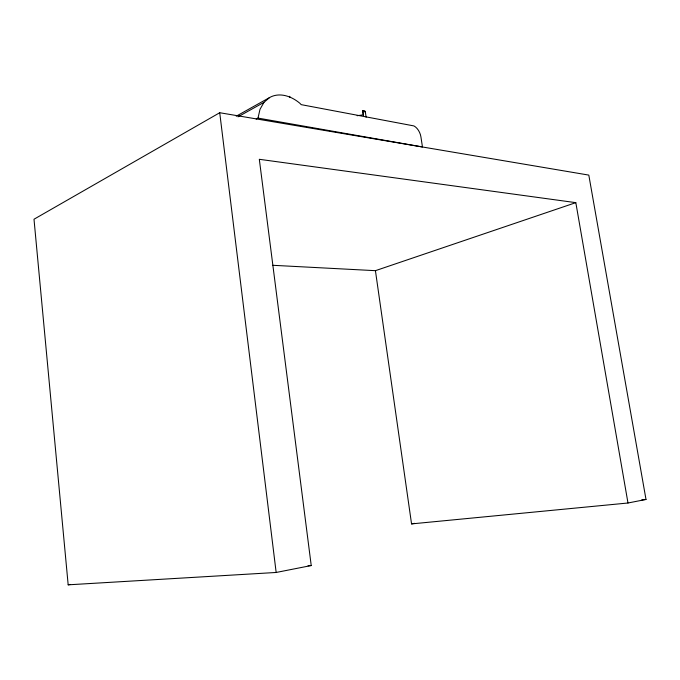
<?xml version="1.0" encoding="UTF-8"?>
<svg xmlns="http://www.w3.org/2000/svg" width="680" height="680" viewBox="0 0 680 680"><rect width="100%" height="100%" fill="white"/><g stroke="black" fill="none" stroke-linecap="round" stroke-linejoin="round"><path stroke-width="1.02" d="M258.009 118.091L259.981 109.378L263.95 102.365L269.611 97.537A40.205 27.786 63.5 0 1 299.803 103.216L301.223 104.652L413.916 125.919A10.999 6.885 67.2 0 1 420.928 136.909L422.458 146.965L258.009 118.091L256.156 119.102M219.725 112.727L34 219.232L68.17 584.825L276.156 572.466L311.227 565.539L259.318 159.298L575.824 202.648L627.988 503.004L646 499.452L588.812 175.1L219.725 112.727L276.156 572.466M236.24 116.195L269.611 97.537M238.008 116.832L263.95 102.365M272.816 265.293L375.428 270.674L575.824 202.648M68.17 584.825L70.261 584.452M375.428 270.674L411.553 523.898L414.69 523.337M357.144 115.719L363.443 114.809L362.576 110.891L363.494 115.464M641.775 499.868L646 499.452M411.553 523.898L627.988 503.004M308.048 565.743L311.227 565.539M362.576 110.891A1.742 1.666 -9 0 1 365.364 111.945L366.112 117.172M289.731 97.537L289.629 96.322L289.782 97.172M362.916 111.129L362.967 111.792M365.364 111.945L365.406 112.608A1.734 1.666 -9 0 0 364.735 111.52M362.627 111.562A1.734 1.666 -9 0 1 363.451 111.214"/></g></svg>
